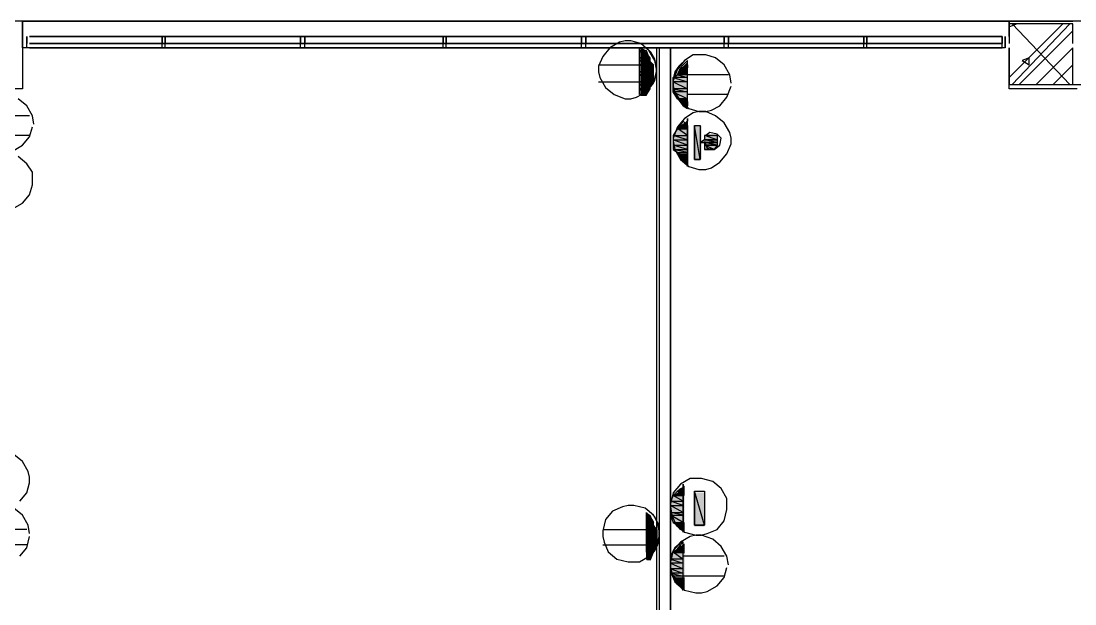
# Model space of a CAD drawing. Header units: millimetres. Extents: x 5 to 415, y 48 to 251.
# Drawn here: x 210.45 to 223.62, y 230.21 to 237.49 of the extents above; entities that cross this region are included whole.
import ezdxf

# ---------------------------------------------------------------- set-up
doc = ezdxf.new("R2010")
doc.units = ezdxf.units.MM
doc.layers.add('H', color=7, linetype='Continuous')
doc.layers.add('P', color=7, linetype='Continuous')

msp = doc.modelspace()

# ---------------------------------------------------------------- hatches: boundary and pattern name
at = {"layer": 'H', "linetype": 'Continuous'}
for points in [[(218.193, 237.102), (218.193, 237.155), (218.264, 237.102), (218.193, 237.102)], [(218.193, 237.031), (218.193, 237.102), (218.264, 237.102), (218.317, 237.031), (218.193, 237.031)], [(218.193, 236.978), (218.193, 237.031), (218.317, 237.031), (218.317, 236.978), (218.193, 236.978)], [(218.193, 236.943), (218.193, 236.978), (218.317, 236.978), (218.352, 236.943), (218.193, 236.943)], [(218.193, 236.855), (218.193, 236.943), (218.352, 236.943), (218.352, 236.855), (218.193, 236.855)], [(218.652, 236.82), (218.687, 236.89), (218.775, 236.89), (218.775, 236.82), (218.652, 236.82)], [(218.687, 236.89), (218.74, 236.943), (218.775, 236.943), (218.775, 236.89), (218.687, 236.89)], [(218.74, 236.943), (218.775, 236.978), (218.775, 236.943), (218.74, 236.943)], [(218.193, 236.82), (218.193, 236.855), (218.352, 236.855), (218.352, 236.82), (218.193, 236.82)], [(218.193, 236.732), (218.193, 236.82), (218.352, 236.82), (218.352, 236.732), (218.193, 236.732)], [(218.599, 236.767), (218.652, 236.82), (218.775, 236.82), (218.775, 236.767), (218.599, 236.767)], [(218.599, 236.732), (218.599, 236.767), (218.775, 236.767), (218.775, 236.732), (218.599, 236.732)], [(218.193, 236.679), (218.193, 236.732), (218.352, 236.732), (218.317, 236.679), (218.193, 236.679)], [(218.193, 236.643), (218.193, 236.679), (218.317, 236.679), (218.317, 236.643), (218.193, 236.643)], [(218.193, 236.555), (218.193, 236.643), (218.264, 236.555), (218.193, 236.555)], [(218.264, 236.555), (218.193, 236.643), (218.317, 236.643), (218.264, 236.555)], [(218.599, 236.643), (218.599, 236.732), (218.775, 236.732), (218.775, 236.643), (218.599, 236.643)], [(218.599, 236.608), (218.599, 236.643), (218.775, 236.643), (218.775, 236.608), (218.599, 236.608)], [(218.652, 236.52), (218.599, 236.608), (218.775, 236.608), (218.775, 236.52), (218.652, 236.52)], [(218.687, 236.467), (218.652, 236.52), (218.775, 236.52), (218.775, 236.467), (218.687, 236.467)], [(218.775, 236.396), (218.687, 236.467), (218.775, 236.432), (218.775, 236.396)], [(218.775, 236.432), (218.687, 236.467), (218.775, 236.467), (218.775, 236.432)], [(218.775, 236.185), (218.74, 236.22), (218.775, 236.255), (218.775, 236.185)], [(218.599, 236.044), (218.652, 236.132), (218.775, 236.132), (218.775, 236.044), (218.599, 236.044)], [(218.652, 236.132), (218.687, 236.185), (218.775, 236.185), (218.775, 236.132), (218.652, 236.132)], [(218.687, 236.185), (218.74, 236.22), (218.775, 236.185), (218.687, 236.185)], [(218.863, 235.761), (218.863, 236.185), (218.952, 236.185), (218.952, 235.761), (218.863, 235.761)], [(218.599, 236.008), (218.599, 236.044), (218.775, 236.044), (218.775, 236.008), (218.599, 236.008)], [(218.599, 235.92), (218.599, 236.008), (218.775, 236.008), (218.775, 235.92), (218.599, 235.92)], [(218.952, 235.973), (218.987, 236.008), (219.163, 236.008), (219.163, 235.973), (218.952, 235.973)], [(218.987, 236.008), (218.987, 236.044), (219.163, 236.044), (219.163, 236.008), (218.987, 236.008)], [(218.987, 235.92), (218.987, 235.973), (219.163, 235.973), (219.163, 235.92), (218.987, 235.92)], [(218.599, 235.885), (218.599, 235.92), (218.775, 235.92), (218.775, 235.885), (218.599, 235.885)], [(218.652, 235.832), (218.599, 235.885), (218.775, 235.885), (218.775, 235.832), (218.652, 235.832)], [(218.687, 235.761), (218.652, 235.832), (218.775, 235.832), (218.775, 235.761), (218.687, 235.761)], [(218.987, 235.885), (218.987, 235.92), (219.163, 235.92), (219.11, 235.885), (218.987, 235.885)], [(218.74, 235.708), (218.687, 235.761), (218.775, 235.761), (218.775, 235.708), (218.74, 235.708)], [(218.775, 235.673), (218.74, 235.708), (218.775, 235.708), (218.775, 235.673)], [(218.652, 231.599), (218.687, 231.652), (218.74, 231.599), (218.652, 231.599)], [(218.74, 231.599), (218.687, 231.652), (218.74, 231.687), (218.74, 231.599)], [(218.563, 231.475), (218.599, 231.563), (218.74, 231.563), (218.74, 231.475), (218.563, 231.475)], [(218.599, 231.563), (218.652, 231.599), (218.74, 231.599), (218.74, 231.563), (218.599, 231.563)], [(218.863, 231.175), (218.863, 231.599), (218.987, 231.599), (218.987, 231.175), (218.863, 231.175)], [(218.563, 231.44), (218.563, 231.475), (218.74, 231.475), (218.74, 231.44), (218.563, 231.44)], [(218.563, 231.352), (218.563, 231.44), (218.74, 231.44), (218.74, 231.352), (218.563, 231.352)], [(218.264, 231.316), (218.264, 231.352), (218.317, 231.316), (218.264, 231.316)], [(218.264, 231.228), (218.264, 231.316), (218.317, 231.316), (218.352, 231.228), (218.264, 231.228)], [(218.264, 231.175), (218.264, 231.228), (218.352, 231.228), (218.352, 231.175), (218.264, 231.175)], [(218.563, 231.316), (218.563, 231.352), (218.74, 231.352), (218.74, 231.316), (218.563, 231.316)], [(218.599, 231.228), (218.563, 231.316), (218.74, 231.316), (218.74, 231.228), (218.599, 231.228)], [(218.652, 231.175), (218.599, 231.228), (218.74, 231.228), (218.74, 231.175), (218.652, 231.175)], [(218.264, 231.14), (218.264, 231.175), (218.352, 231.175), (218.405, 231.14), (218.264, 231.14)], [(218.264, 231.052), (218.264, 231.14), (218.405, 231.14), (218.405, 231.052), (218.264, 231.052)], [(218.687, 231.14), (218.652, 231.175), (218.74, 231.175), (218.74, 231.14), (218.687, 231.14)], [(218.74, 231.105), (218.687, 231.14), (218.74, 231.14), (218.74, 231.105)], [(218.264, 231.017), (218.264, 231.052), (218.405, 231.052), (218.405, 231.017), (218.264, 231.017)], [(218.264, 230.928), (218.264, 231.017), (218.405, 231.017), (218.405, 230.928), (218.264, 230.928)], [(218.687, 230.928), (218.74, 230.964), (218.74, 230.928), (218.687, 230.928)], [(218.264, 230.893), (218.264, 230.928), (218.405, 230.928), (218.352, 230.893), (218.264, 230.893)], [(218.264, 230.84), (218.264, 230.893), (218.352, 230.893), (218.352, 230.84), (218.264, 230.84)], [(218.264, 230.752), (218.264, 230.84), (218.317, 230.752), (218.264, 230.752)], [(218.317, 230.752), (218.264, 230.84), (218.352, 230.84), (218.317, 230.752)], [(218.563, 230.752), (218.599, 230.84), (218.74, 230.84), (218.74, 230.752), (218.563, 230.752)], [(218.599, 230.84), (218.652, 230.893), (218.74, 230.893), (218.74, 230.84), (218.599, 230.84)], [(218.652, 230.893), (218.687, 230.928), (218.74, 230.928), (218.74, 230.893), (218.652, 230.893)], [(218.563, 230.717), (218.563, 230.752), (218.74, 230.752), (218.74, 230.717), (218.563, 230.717)], [(218.563, 230.628), (218.563, 230.717), (218.74, 230.717), (218.74, 230.628), (218.563, 230.628)], [(218.563, 230.593), (218.563, 230.628), (218.74, 230.628), (218.74, 230.593), (218.563, 230.593)], [(218.599, 230.54), (218.563, 230.593), (218.74, 230.593), (218.74, 230.54), (218.599, 230.54)], [(218.652, 230.47), (218.599, 230.54), (218.74, 230.54), (218.74, 230.47), (218.652, 230.47)], [(218.74, 230.382), (218.652, 230.47), (218.74, 230.417), (218.74, 230.382)], [(218.74, 230.417), (218.652, 230.47), (218.74, 230.47), (218.74, 230.417)]]:
    msp.add_hatch(color=256, dxfattribs=at).paths.add_polyline_path(points)

# ---------------------------------------------------------------- linework, layer by layer
at = {"layer": 'P'}
for points in [[(308.134, 237.49), (25.735, 237.49)], [(210.467, 237.49), (222.797, 237.49)], [(210.467, 237.296), (210.467, 237.49)], [(210.467, 237.49), (210.467, 237.296)], [(210.467, 237.49), (222.797, 237.49)], [(210.467, 237.296), (210.467, 237.49)], [(210.467, 237.49), (210.467, 237.296)], [(210.467, 237.49), (210.467, 237.296)], [(210.467, 237.49), (222.797, 237.49)], [(210.467, 237.296), (210.467, 237.49)], [(222.797, 237.49), (223.591, 237.49)], [(222.797, 237.49), (222.797, 237.296)], [(222.797, 237.296), (222.797, 237.49)], [(222.797, 237.49), (222.797, 237.296)], [(222.797, 237.296), (222.797, 237.49)], [(222.797, 237.296), (222.797, 237.49)], [(222.797, 237.49), (222.797, 237.296)], [(222.797, 236.784), (223.467, 237.455)], [(222.797, 237.419), (222.885, 237.455)], [(223.591, 237.455), (222.797, 237.455)], [(222.797, 237.455), (222.797, 237.208)], [(222.797, 237.455), (222.797, 237.208)], [(222.797, 237.455), (222.797, 237.208)], [(222.832, 237.455), (223.555, 236.696)], [(223.555, 237.455), (222.832, 236.696)], [(223.591, 237.208), (223.591, 237.455)], [(223.591, 237.208), (223.591, 237.455)], [(223.591, 237.208), (223.591, 237.455)], [(210.467, 237.155), (210.467, 237.296)], [(210.467, 237.296), (210.467, 237.155)], [(210.467, 237.155), (210.467, 237.296)], [(210.467, 237.296), (210.467, 237.155)], [(210.467, 237.296), (210.467, 237.155)], [(210.467, 237.155), (210.467, 237.296)], [(210.52, 237.296), (210.52, 237.208)], [(210.52, 237.155), (210.52, 237.296)], [(210.52, 237.155), (210.52, 237.296)], [(210.52, 237.296), (210.52, 237.208)], [(210.52, 237.155), (210.52, 237.296)], [(210.52, 237.155), (210.52, 237.296)], [(210.52, 237.296), (210.52, 237.208)], [(210.52, 237.155), (210.52, 237.296)], [(222.709, 237.296), (210.555, 237.296)], [(210.555, 237.296), (222.709, 237.296)], [(210.555, 237.296), (222.709, 237.296)], [(212.161, 237.296), (212.249, 237.296)], [(212.213, 237.296), (212.213, 237.208)], [(212.213, 237.155), (212.213, 237.296)], [(212.249, 237.296), (212.249, 237.208)], [(212.249, 237.155), (212.249, 237.296)], [(213.942, 237.296), (213.942, 237.208)], [(213.942, 237.155), (213.942, 237.296)], [(213.942, 237.296), (214.03, 237.296)], [(213.995, 237.296), (213.995, 237.208)], [(213.995, 237.155), (213.995, 237.296)], [(215.688, 237.296), (215.759, 237.296)], [(215.724, 237.296), (215.724, 237.208)], [(215.724, 237.155), (215.724, 237.296)], [(215.759, 237.296), (215.759, 237.208)], [(215.759, 237.155), (215.759, 237.296)], [(217.452, 237.296), (217.452, 237.208)], [(217.452, 237.155), (217.452, 237.296)], [(217.452, 237.296), (217.54, 237.296)], [(217.505, 237.296), (217.505, 237.208)], [(217.505, 237.155), (217.505, 237.296)], [(219.198, 237.296), (219.287, 237.296)], [(219.234, 237.296), (219.234, 237.208)], [(219.234, 237.155), (219.234, 237.296)], [(219.287, 237.296), (219.287, 237.208)], [(219.287, 237.155), (219.287, 237.296)], [(220.98, 237.296), (220.98, 237.208)], [(220.98, 237.155), (220.98, 237.296)], [(220.98, 237.296), (221.051, 237.296)], [(221.015, 237.296), (221.015, 237.208)], [(221.015, 237.155), (221.015, 237.296)], [(222.709, 237.155), (222.709, 237.296)], [(222.709, 237.296), (222.709, 237.208)], [(222.709, 237.155), (222.709, 237.296)], [(222.709, 237.296), (222.709, 237.208)], [(222.709, 237.155), (222.709, 237.296)], [(222.709, 237.296), (222.709, 237.208)], [(222.709, 237.155), (222.709, 237.296)], [(222.744, 237.296), (222.744, 237.155)], [(222.744, 237.155), (222.744, 237.296)], [(222.744, 237.296), (222.744, 237.155)], [(222.744, 237.155), (222.744, 237.296)], [(222.744, 237.155), (222.744, 237.296)], [(222.744, 237.296), (222.744, 237.155)], [(222.92, 236.696), (223.591, 237.367)], [(210.467, 237.155), (210.467, 236.643)], [(222.744, 237.155), (210.467, 237.155)], [(222.744, 237.155), (210.467, 237.155)], [(222.744, 237.155), (210.467, 237.155)], [(222.709, 237.208), (210.555, 237.208)], [(222.709, 237.208), (210.555, 237.208)], [(222.709, 237.208), (210.555, 237.208)], [(222.709, 237.208), (210.555, 237.208)], [(222.709, 237.208), (210.555, 237.208)], [(210.555, 237.208), (216.57, 237.208)], [(210.555, 237.208), (216.57, 237.208)], [(210.555, 237.208), (216.57, 237.208)], [(210.555, 237.208), (216.57, 237.208)], [(210.555, 237.208), (216.57, 237.208)], [(210.555, 237.208), (212.161, 237.208)], [(210.555, 237.208), (212.161, 237.208)], [(210.555, 237.208), (212.161, 237.208)], [(210.555, 237.208), (212.161, 237.208)], [(210.555, 237.208), (212.161, 237.208)], [(222.709, 237.155), (210.555, 237.155)], [(222.709, 237.155), (210.555, 237.155)], [(210.555, 237.155), (222.709, 237.155)], [(210.555, 237.155), (216.57, 237.155)], [(210.555, 237.155), (222.709, 237.155)], [(210.555, 237.155), (212.161, 237.155)], [(212.249, 237.155), (212.161, 237.155)], [(212.249, 237.208), (213.942, 237.208)], [(212.249, 237.208), (213.942, 237.208)], [(212.249, 237.208), (213.942, 237.208)], [(212.249, 237.208), (213.942, 237.208)], [(212.249, 237.208), (213.942, 237.208)], [(212.249, 237.155), (213.942, 237.155)], [(212.249, 237.155), (213.942, 237.155)], [(214.03, 237.155), (213.942, 237.155)], [(214.03, 237.208), (215.688, 237.208)], [(214.03, 237.208), (215.688, 237.208)], [(214.03, 237.208), (215.688, 237.208)], [(214.03, 237.208), (215.688, 237.208)], [(214.03, 237.208), (215.688, 237.208)], [(214.03, 237.155), (215.688, 237.155)], [(214.03, 237.155), (215.688, 237.155)], [(215.759, 237.155), (215.688, 237.155)], [(215.759, 237.208), (217.452, 237.208)], [(215.759, 237.208), (217.452, 237.208)], [(215.759, 237.208), (217.452, 237.208)], [(215.759, 237.208), (217.452, 237.208)], [(215.759, 237.208), (217.452, 237.208)], [(215.759, 237.155), (217.452, 237.155)], [(215.759, 237.155), (217.452, 237.155)], [(216.658, 237.208), (222.709, 237.208)], [(216.658, 237.208), (222.709, 237.208)], [(216.658, 237.208), (222.709, 237.208)], [(216.658, 237.208), (222.709, 237.208)], [(216.658, 237.208), (222.709, 237.208)], [(216.658, 237.155), (222.709, 237.155)], [(217.54, 237.155), (217.452, 237.155)], [(217.54, 237.208), (219.198, 237.208)], [(217.54, 237.208), (219.198, 237.208)], [(217.54, 237.208), (219.198, 237.208)], [(217.54, 237.208), (219.198, 237.208)], [(217.54, 237.208), (219.198, 237.208)], [(217.54, 237.155), (219.198, 237.155)], [(217.54, 237.155), (219.198, 237.155)], [(217.805, 237.155), (217.717, 237.049)], [(217.805, 237.155), (217.717, 237.049)], [(217.928, 237.225), (217.805, 237.155)], [(217.928, 237.225), (217.805, 237.155)], [(217.999, 237.243), (217.928, 237.225)], [(217.999, 237.243), (217.928, 237.225)], [(218.07, 237.243), (217.999, 237.243)], [(218.07, 237.243), (217.999, 237.243)], [(218.193, 237.208), (218.07, 237.243)], [(218.193, 237.208), (218.07, 237.243)], [(218.175, 237.155), (218.264, 237.12)], [(218.175, 237.12), (218.175, 237.155)], [(218.175, 237.155), (218.175, 236.573)], [(218.299, 237.12), (218.193, 237.208)], [(218.299, 237.12), (218.193, 237.208)], [(218.317, 237.102), (218.264, 237.155)], [(218.387, 237.155), (218.387, 224.719)], [(218.422, 237.155), (218.422, 224.719)], [(218.563, 224.719), (218.563, 237.155)], [(218.563, 237.155), (218.563, 224.719)], [(219.287, 237.155), (219.198, 237.155)], [(219.287, 237.208), (220.98, 237.208)], [(219.287, 237.208), (220.98, 237.208)], [(219.287, 237.208), (220.98, 237.208)], [(219.287, 237.208), (220.98, 237.208)], [(219.287, 237.208), (220.98, 237.208)], [(219.287, 237.155), (220.98, 237.155)], [(219.287, 237.155), (220.98, 237.155)], [(221.051, 237.155), (220.98, 237.155)], [(221.051, 237.208), (222.709, 237.208)], [(221.051, 237.208), (222.709, 237.208)], [(221.051, 237.208), (222.709, 237.208)], [(221.051, 237.208), (222.709, 237.208)], [(221.051, 237.208), (222.709, 237.208)], [(221.051, 237.155), (222.709, 237.155)], [(222.797, 236.643), (222.797, 237.155)], [(222.797, 237.155), (222.797, 236.696)], [(223.132, 236.696), (223.591, 237.155)], [(223.591, 236.696), (223.591, 237.155)], [(217.717, 237.049), (217.664, 236.926)], [(217.717, 237.049), (217.664, 236.926)], [(218.264, 237.12), (218.175, 237.12)], [(218.264, 237.12), (218.175, 237.12)], [(218.175, 237.12), (218.299, 237.031)], [(218.175, 237.12), (218.299, 237.031)], [(218.175, 237.031), (218.175, 237.12)], [(218.299, 237.031), (218.175, 237.031)], [(218.299, 237.031), (218.175, 237.031)], [(218.175, 237.031), (218.299, 236.996)], [(218.175, 237.031), (218.299, 236.996)], [(218.175, 236.996), (218.175, 237.031)], [(218.299, 237.031), (218.264, 237.12)], [(218.369, 236.996), (218.299, 237.12)], [(218.369, 236.996), (218.299, 237.12)], [(218.299, 236.996), (218.299, 237.031)], [(218.369, 237.014), (218.317, 237.102)], [(218.846, 237.067), (218.74, 236.996)], [(218.846, 237.067), (218.74, 236.996)], [(218.916, 237.067), (218.846, 237.067)], [(218.916, 237.067), (218.846, 237.067)], [(219.004, 237.067), (218.916, 237.067)], [(219.004, 237.067), (218.916, 237.067)], [(219.128, 237.031), (219.004, 237.067)], [(219.128, 237.031), (219.004, 237.067)], [(219.234, 236.943), (219.128, 237.031)], [(219.234, 236.943), (219.128, 237.031)], [(223.044, 237.031), (222.956, 236.996)], [(223.044, 236.943), (223.044, 237.031)], [(217.664, 236.943), (218.175, 236.943)], [(217.664, 236.926), (217.664, 236.855)], [(217.664, 236.926), (217.664, 236.855)], [(218.299, 236.996), (218.175, 236.996)], [(218.299, 236.996), (218.175, 236.996)], [(218.175, 236.996), (218.352, 236.943)], [(218.175, 236.996), (218.352, 236.943)], [(218.175, 236.943), (218.175, 236.996)], [(218.352, 236.943), (218.175, 236.943)], [(218.352, 236.943), (218.175, 236.943)], [(218.175, 236.943), (218.352, 236.855)], [(218.175, 236.943), (218.352, 236.855)], [(218.175, 236.855), (218.175, 236.943)], [(218.352, 236.943), (218.299, 236.996)], [(218.352, 236.855), (218.352, 236.943)], [(218.387, 236.926), (218.369, 237.014)], [(218.387, 236.89), (218.369, 236.996)], [(218.387, 236.89), (218.369, 236.996)], [(218.387, 236.837), (218.387, 236.926)], [(218.652, 236.89), (218.599, 236.749)], [(218.652, 236.89), (218.599, 236.749)], [(218.669, 236.926), (218.616, 236.855)], [(218.74, 236.996), (218.652, 236.89)], [(218.74, 236.996), (218.652, 236.89)], [(218.652, 236.82), (218.687, 236.908)], [(218.758, 237.014), (218.669, 236.926)], [(218.722, 236.943), (218.687, 236.908)], [(218.687, 236.908), (218.722, 236.943)], [(218.775, 236.908), (218.687, 236.908)], [(218.687, 236.908), (218.775, 236.82)], [(218.687, 236.908), (218.775, 236.82)], [(218.775, 236.996), (218.722, 236.943)], [(218.722, 236.943), (218.775, 236.996)], [(218.775, 236.396), (218.775, 236.996)], [(218.775, 236.943), (218.775, 236.908)], [(218.775, 236.908), (218.775, 236.943)], [(218.775, 236.82), (218.775, 236.908)], [(219.304, 236.82), (219.234, 236.943)], [(219.304, 236.82), (219.234, 236.943)], [(222.956, 236.996), (223.044, 236.943)], [(223.344, 236.696), (223.591, 236.943)], [(217.664, 236.855), (217.682, 236.784)], [(217.664, 236.855), (217.682, 236.784)], [(217.682, 236.784), (217.752, 236.661)], [(217.682, 236.784), (217.752, 236.661)], [(218.352, 236.855), (218.175, 236.855)], [(218.352, 236.855), (218.175, 236.855)], [(218.175, 236.855), (218.352, 236.82)], [(218.175, 236.855), (218.352, 236.82)], [(218.175, 236.82), (218.175, 236.855)], [(218.352, 236.82), (218.175, 236.82)], [(218.352, 236.82), (218.175, 236.82)], [(218.175, 236.82), (218.352, 236.732)], [(218.175, 236.82), (218.352, 236.732)], [(218.175, 236.732), (218.175, 236.82)], [(218.352, 236.714), (218.387, 236.855)], [(218.352, 236.714), (218.387, 236.855)], [(218.352, 236.82), (218.352, 236.855)], [(218.352, 236.732), (218.352, 236.82)], [(218.369, 236.749), (218.387, 236.837)], [(218.616, 236.855), (218.599, 236.767)], [(218.599, 236.784), (218.652, 236.82)], [(218.775, 236.784), (218.599, 236.784)], [(218.775, 236.784), (218.599, 236.784)], [(218.599, 236.784), (218.775, 236.732)], [(218.599, 236.784), (218.775, 236.732)], [(218.599, 236.732), (218.599, 236.784)], [(218.599, 236.767), (218.599, 236.679)], [(218.775, 236.82), (218.652, 236.82)], [(218.775, 236.82), (218.652, 236.82)], [(218.652, 236.82), (218.775, 236.784)], [(218.652, 236.82), (218.775, 236.784)], [(219.287, 236.82), (218.775, 236.82)], [(218.775, 236.784), (218.775, 236.82)], [(218.775, 236.732), (218.775, 236.784)], [(219.322, 236.714), (219.304, 236.82)], [(219.322, 236.714), (219.304, 236.82)], [(210.467, 236.643), (209.832, 236.643)], [(217.664, 236.732), (218.175, 236.732)], [(217.752, 236.661), (217.858, 236.573)], [(217.752, 236.661), (217.858, 236.573)], [(218.352, 236.732), (218.175, 236.732)], [(218.352, 236.732), (218.175, 236.732)], [(218.175, 236.732), (218.299, 236.696)], [(218.175, 236.732), (218.299, 236.696)], [(218.175, 236.696), (218.175, 236.732)], [(218.299, 236.696), (218.175, 236.696)], [(218.299, 236.696), (218.175, 236.696)], [(218.175, 236.696), (218.299, 236.643)], [(218.175, 236.696), (218.299, 236.643)], [(218.175, 236.643), (218.175, 236.696)], [(218.299, 236.643), (218.175, 236.643)], [(218.175, 236.573), (218.175, 236.643)], [(218.175, 236.643), (218.264, 236.573)], [(218.175, 236.643), (218.299, 236.643)], [(218.264, 236.573), (218.175, 236.643)], [(218.228, 236.59), (218.317, 236.679)], [(218.264, 236.608), (218.352, 236.714)], [(218.264, 236.608), (218.352, 236.714)], [(218.299, 236.643), (218.264, 236.573)], [(218.299, 236.696), (218.352, 236.732)], [(218.299, 236.643), (218.299, 236.696)], [(218.317, 236.679), (218.369, 236.749)], [(218.599, 236.749), (218.599, 236.679)], [(218.599, 236.749), (218.599, 236.679)], [(218.775, 236.732), (218.599, 236.732)], [(218.775, 236.732), (218.599, 236.732)], [(218.599, 236.732), (218.775, 236.643)], [(218.599, 236.732), (218.775, 236.643)], [(218.599, 236.643), (218.599, 236.732)], [(218.599, 236.679), (218.616, 236.608)], [(218.599, 236.679), (218.616, 236.608)], [(218.599, 236.679), (218.616, 236.59)], [(218.775, 236.643), (218.599, 236.643)], [(218.775, 236.643), (218.599, 236.643)], [(218.599, 236.643), (218.775, 236.608)], [(218.599, 236.643), (218.775, 236.608)], [(218.599, 236.608), (218.599, 236.643)], [(218.775, 236.643), (218.775, 236.732)], [(218.775, 236.608), (218.775, 236.643)], [(219.269, 236.538), (219.322, 236.679)], [(219.269, 236.538), (219.322, 236.679)], [(222.797, 236.696), (223.591, 236.696)], [(223.643, 236.643), (222.797, 236.643)], [(223.591, 236.696), (227.154, 236.696)], [(210.52, 236.432), (210.414, 236.52)], [(210.52, 236.432), (210.414, 236.52)], [(217.858, 236.573), (217.999, 236.52)], [(217.858, 236.573), (217.999, 236.52)], [(217.999, 236.52), (218.07, 236.52)], [(217.999, 236.52), (218.07, 236.52)], [(218.07, 236.52), (218.14, 236.538)], [(218.07, 236.52), (218.14, 236.538)], [(218.14, 236.538), (218.264, 236.608)], [(218.14, 236.538), (218.264, 236.608)], [(218.264, 236.573), (218.175, 236.573)], [(218.175, 236.573), (218.264, 236.573)], [(218.264, 236.573), (218.175, 236.573)], [(218.775, 236.608), (218.599, 236.608)], [(218.775, 236.608), (218.599, 236.608)], [(218.599, 236.608), (218.775, 236.52)], [(218.599, 236.608), (218.775, 236.52)], [(218.652, 236.52), (218.599, 236.608)], [(218.616, 236.608), (218.687, 236.485)], [(218.616, 236.608), (218.687, 236.485)], [(218.616, 236.59), (218.669, 236.502)], [(218.775, 236.52), (218.652, 236.52)], [(218.775, 236.52), (218.652, 236.52)], [(218.652, 236.52), (218.775, 236.485)], [(218.652, 236.52), (218.775, 236.485)], [(218.687, 236.485), (218.652, 236.52)], [(218.669, 236.502), (218.722, 236.432)], [(218.775, 236.52), (218.775, 236.608)], [(219.287, 236.573), (218.775, 236.573)], [(218.775, 236.485), (218.775, 236.52)], [(219.181, 236.432), (219.269, 236.538)], [(219.181, 236.432), (219.269, 236.538)], [(210.591, 236.308), (210.52, 236.432)], [(210.591, 236.308), (210.52, 236.432)], [(218.687, 236.485), (218.793, 236.396)], [(218.687, 236.485), (218.793, 236.396)], [(218.775, 236.485), (218.687, 236.485)], [(218.687, 236.485), (218.775, 236.432)], [(218.775, 236.432), (218.687, 236.485)], [(218.687, 236.485), (218.775, 236.485)], [(218.775, 236.432), (218.687, 236.485)], [(218.722, 236.432), (218.775, 236.396)], [(218.775, 236.396), (218.722, 236.432)], [(218.775, 236.485), (218.775, 236.432)], [(218.793, 236.396), (218.916, 236.361)], [(218.793, 236.396), (218.916, 236.361)], [(218.916, 236.361), (218.846, 236.343)], [(218.916, 236.361), (219.004, 236.361)], [(218.916, 236.361), (219.004, 236.361)], [(219.004, 236.361), (218.916, 236.361)], [(219.004, 236.361), (219.075, 236.379)], [(219.004, 236.361), (219.075, 236.379)], [(219.128, 236.308), (219.004, 236.361)], [(219.075, 236.379), (219.181, 236.432)], [(219.075, 236.379), (219.181, 236.432)], [(210.555, 236.308), (210.009, 236.308)], [(210.608, 236.202), (210.591, 236.308)], [(210.608, 236.202), (210.591, 236.308)], [(218.74, 236.273), (218.652, 236.167)], [(218.687, 236.185), (218.722, 236.238)], [(218.775, 236.185), (218.722, 236.238)], [(218.722, 236.238), (218.775, 236.185)], [(218.722, 236.238), (218.775, 236.185)], [(218.846, 236.343), (218.74, 236.273)], [(218.775, 236.238), (218.775, 236.273)], [(218.775, 236.273), (218.775, 236.238)], [(218.775, 235.673), (218.775, 236.273)], [(219.234, 236.22), (219.128, 236.308)], [(210.555, 236.044), (210.591, 236.167)], [(210.555, 236.044), (210.591, 236.167)], [(218.652, 236.167), (218.599, 236.026)], [(218.652, 236.149), (218.599, 236.061)], [(218.687, 236.185), (218.652, 236.149)], [(218.775, 236.061), (218.652, 236.149)], [(218.775, 236.061), (218.652, 236.149)], [(218.652, 236.149), (218.775, 236.149)], [(218.652, 236.149), (218.775, 236.149)], [(218.775, 236.149), (218.687, 236.185)], [(218.775, 236.149), (218.687, 236.185)], [(218.687, 236.185), (218.775, 236.185)], [(218.775, 236.185), (218.687, 236.185)], [(218.775, 236.185), (218.775, 236.149)], [(218.775, 236.149), (218.775, 236.061)], [(218.934, 235.761), (218.863, 236.185)], [(218.863, 236.185), (218.863, 235.761)], [(218.934, 235.761), (218.863, 236.185)], [(218.863, 236.185), (218.934, 236.185)], [(218.863, 235.761), (218.863, 236.185)], [(218.863, 236.185), (218.934, 236.185)], [(218.934, 236.185), (218.934, 235.761)], [(218.934, 236.185), (218.934, 235.761)], [(219.057, 236.097), (219.004, 236.061)], [(219.146, 236.079), (219.057, 236.097)], [(219.304, 236.097), (219.234, 236.22)], [(219.322, 236.026), (219.304, 236.097)], [(210.555, 236.061), (210.009, 236.061)], [(210.467, 235.938), (210.555, 236.044)], [(210.467, 235.938), (210.555, 236.044)], [(218.775, 236.008), (218.599, 236.061)], [(218.599, 236.061), (218.599, 236.008)], [(218.775, 236.008), (218.599, 236.061)], [(218.599, 236.061), (218.775, 236.061)], [(218.599, 236.061), (218.775, 236.061)], [(218.775, 235.938), (218.599, 236.008)], [(218.599, 236.008), (218.599, 235.938)], [(218.775, 235.938), (218.599, 236.008)], [(218.599, 236.008), (218.775, 236.008)], [(218.599, 236.008), (218.775, 236.008)], [(218.599, 235.991), (218.616, 235.885)], [(218.775, 236.061), (218.775, 236.008)], [(218.775, 236.008), (218.775, 235.938)], [(218.987, 236.008), (218.934, 235.973)], [(218.934, 235.973), (219.146, 235.973)], [(219.146, 235.973), (218.934, 235.973)], [(218.934, 235.973), (218.934, 235.973)], [(219.146, 235.973), (218.934, 235.973)], [(218.934, 235.973), (218.934, 235.973)], [(218.934, 235.973), (219.146, 235.973)], [(218.934, 235.973), (219.146, 235.973)], [(219.146, 235.973), (218.934, 235.973)], [(218.934, 235.973), (219.146, 235.973)], [(218.987, 235.973), (218.934, 235.973)], [(218.934, 235.973), (219.146, 235.973)], [(219.146, 236.008), (218.987, 236.061)], [(218.987, 236.061), (218.987, 236.008)], [(219.146, 236.008), (218.987, 236.061)], [(218.987, 236.061), (219.146, 236.061)], [(218.987, 236.061), (219.146, 236.061)], [(219.11, 236.061), (218.987, 236.061)], [(219.146, 236.061), (218.987, 236.061)], [(218.987, 236.061), (218.987, 236.061)], [(218.987, 236.061), (219.146, 236.061)], [(219.11, 236.061), (218.987, 236.061)], [(218.987, 236.061), (219.022, 236.061)], [(219.146, 235.973), (218.987, 236.008)], [(219.146, 235.973), (218.987, 236.008)], [(218.987, 236.008), (219.146, 236.008)], [(218.987, 236.008), (219.146, 236.008)], [(219.146, 236.008), (218.987, 236.008)], [(218.987, 236.008), (218.987, 236.008)], [(219.146, 236.008), (218.987, 236.008)], [(218.987, 236.008), (218.987, 236.008)], [(218.987, 236.008), (219.146, 236.008)], [(218.987, 236.008), (219.146, 236.008)], [(218.987, 235.991), (219.022, 235.903)], [(219.146, 235.938), (218.987, 235.973)], [(218.987, 235.973), (218.987, 235.938)], [(219.146, 235.938), (218.987, 235.973)], [(218.987, 235.973), (219.146, 235.973)], [(219.146, 235.973), (218.987, 235.973)], [(219.022, 236.061), (219.11, 236.061)], [(219.11, 236.061), (219.022, 236.061)], [(219.022, 236.061), (219.022, 236.061)], [(219.11, 236.061), (219.022, 236.061)], [(219.022, 236.061), (219.022, 236.061)], [(219.022, 236.061), (219.11, 236.061)], [(219.022, 236.061), (219.11, 236.061)], [(219.11, 236.061), (219.022, 236.061)], [(219.022, 236.061), (219.11, 236.061)], [(219.11, 236.061), (219.022, 236.061)], [(219.022, 236.061), (219.022, 236.061)], [(219.022, 236.061), (219.11, 236.061)], [(219.022, 236.061), (219.075, 236.061)], [(219.075, 236.061), (219.022, 236.061)], [(219.022, 236.061), (219.11, 236.061)], [(219.11, 236.061), (219.022, 236.061)], [(219.146, 236.061), (219.11, 236.061)], [(219.198, 236.026), (219.146, 236.079)], [(219.146, 236.061), (219.146, 236.008)], [(219.146, 236.008), (219.146, 235.973)], [(219.146, 235.973), (219.146, 235.938)], [(219.181, 235.938), (219.198, 236.026)], [(219.322, 235.955), (219.322, 236.026)], [(210.344, 235.867), (210.467, 235.938)], [(210.344, 235.867), (210.467, 235.938)], [(218.775, 235.885), (218.599, 235.938)], [(218.599, 235.938), (218.599, 235.885)], [(218.775, 235.885), (218.599, 235.938)], [(218.599, 235.938), (218.775, 235.938)], [(218.599, 235.938), (218.775, 235.938)], [(218.775, 235.85), (218.599, 235.885)], [(218.599, 235.885), (218.652, 235.85)], [(218.775, 235.85), (218.599, 235.885)], [(218.599, 235.885), (218.775, 235.885)], [(218.599, 235.885), (218.775, 235.885)], [(218.616, 235.885), (218.687, 235.761)], [(218.775, 235.761), (218.652, 235.85)], [(218.652, 235.85), (218.687, 235.761)], [(218.775, 235.761), (218.652, 235.85)], [(218.652, 235.85), (218.775, 235.85)], [(218.652, 235.85), (218.775, 235.85)], [(218.775, 235.938), (218.775, 235.885)], [(218.775, 235.885), (218.775, 235.85)], [(218.775, 235.85), (218.775, 235.761)], [(219.11, 235.885), (218.987, 235.938)], [(218.987, 235.938), (218.987, 235.885)], [(219.11, 235.885), (218.987, 235.938)], [(218.987, 235.938), (219.146, 235.938)], [(218.987, 235.938), (219.146, 235.938)], [(219.146, 235.938), (218.987, 235.938)], [(218.987, 235.938), (218.987, 235.938)], [(219.146, 235.938), (218.987, 235.938)], [(218.987, 235.938), (218.987, 235.938)], [(218.987, 235.938), (219.146, 235.938)], [(218.987, 235.938), (219.146, 235.938)], [(218.987, 235.885), (219.11, 235.885)], [(219.11, 235.885), (218.987, 235.885)], [(218.987, 235.885), (219.11, 235.885)], [(219.022, 235.885), (218.987, 235.885)], [(218.987, 235.885), (219.11, 235.885)], [(219.022, 235.903), (219.11, 235.885)], [(219.075, 235.885), (219.022, 235.885)], [(219.022, 235.885), (219.075, 235.885)], [(219.022, 235.885), (219.075, 235.885)], [(219.075, 235.885), (219.022, 235.885)], [(219.022, 235.885), (219.11, 235.885)], [(219.11, 235.885), (219.022, 235.885)], [(219.11, 235.885), (219.022, 235.885)], [(219.022, 235.885), (219.022, 235.885)], [(219.022, 235.885), (219.11, 235.885)], [(219.022, 235.885), (219.11, 235.885)], [(219.11, 235.885), (219.022, 235.885)], [(219.11, 235.885), (219.022, 235.885)], [(219.146, 235.938), (219.11, 235.885)], [(219.11, 235.885), (219.181, 235.938)], [(219.181, 235.726), (219.269, 235.832)], [(219.269, 235.832), (219.322, 235.955)], [(210.52, 235.708), (210.414, 235.797)], [(210.591, 235.603), (210.52, 235.708)], [(218.722, 235.726), (218.687, 235.761)], [(218.687, 235.761), (218.722, 235.726)], [(218.775, 235.726), (218.687, 235.761)], [(218.687, 235.761), (218.775, 235.761)], [(218.687, 235.761), (218.775, 235.761)], [(218.687, 235.761), (218.793, 235.673)], [(218.775, 235.761), (218.775, 235.726)], [(218.775, 235.673), (218.775, 235.726)], [(218.775, 235.726), (218.775, 235.673)], [(218.863, 235.761), (218.934, 235.761)], [(218.934, 235.761), (218.863, 235.761)], [(219.075, 235.656), (219.181, 235.726)], [(210.591, 235.532), (210.591, 235.603)], [(218.793, 235.673), (218.916, 235.638)], [(218.916, 235.638), (219.004, 235.638)], [(219.004, 235.638), (219.075, 235.656)], [(210.555, 235.32), (210.591, 235.444)], [(210.591, 235.444), (210.591, 235.532)], [(210.467, 235.215), (210.555, 235.32)], [(210.344, 235.144), (210.467, 235.215)], [(210.467, 231.987), (210.361, 232.075)], [(210.538, 231.863), (210.467, 231.987)], [(210.555, 231.793), (210.538, 231.863)], [(210.555, 231.722), (210.555, 231.793)], [(218.81, 231.775), (218.687, 231.704)], [(218.881, 231.775), (218.81, 231.775)], [(218.952, 231.775), (218.881, 231.775)], [(219.093, 231.74), (218.952, 231.775)], [(210.52, 231.599), (210.555, 231.722)], [(218.687, 231.704), (218.599, 231.599)], [(218.652, 231.616), (218.687, 231.652)], [(218.722, 231.616), (218.687, 231.652)], [(218.687, 231.652), (218.722, 231.616)], [(218.687, 231.652), (218.722, 231.616)], [(218.722, 231.652), (218.722, 231.704)], [(218.722, 231.704), (218.722, 231.652)], [(218.722, 231.105), (218.722, 231.704)], [(219.198, 231.652), (219.093, 231.74)], [(219.269, 231.528), (219.198, 231.652)], [(210.432, 231.493), (210.52, 231.599)], [(218.599, 231.599), (218.563, 231.458)], [(218.599, 231.563), (218.563, 231.493)], [(218.722, 231.44), (218.563, 231.493)], [(218.563, 231.493), (218.563, 231.44)], [(218.722, 231.44), (218.563, 231.493)], [(218.563, 231.493), (218.722, 231.493)], [(218.563, 231.493), (218.722, 231.493)], [(218.652, 231.616), (218.599, 231.563)], [(218.722, 231.493), (218.599, 231.563)], [(218.722, 231.493), (218.599, 231.563)], [(218.599, 231.563), (218.722, 231.563)], [(218.599, 231.563), (218.722, 231.563)], [(218.722, 231.563), (218.652, 231.616)], [(218.722, 231.563), (218.652, 231.616)], [(218.652, 231.616), (218.722, 231.616)], [(218.722, 231.616), (218.652, 231.616)], [(218.722, 231.616), (218.722, 231.563)], [(218.722, 231.563), (218.722, 231.493)], [(218.722, 231.493), (218.722, 231.44)], [(218.987, 231.193), (218.863, 231.616)], [(218.863, 231.616), (218.863, 231.193)], [(218.987, 231.193), (218.863, 231.616)], [(218.863, 231.616), (218.987, 231.616)], [(218.863, 231.193), (218.863, 231.616)], [(218.863, 231.616), (218.987, 231.616)], [(218.987, 231.616), (218.987, 231.193)], [(218.987, 231.616), (218.987, 231.193)], [(219.269, 231.458), (219.269, 231.528)], [(210.467, 231.316), (210.361, 231.405)], [(210.467, 231.316), (210.361, 231.405)], [(217.84, 231.369), (217.752, 231.263)], [(217.84, 231.369), (217.752, 231.263)], [(217.964, 231.422), (217.84, 231.369)], [(217.964, 231.422), (217.84, 231.369)], [(218.034, 231.44), (217.964, 231.422)], [(218.034, 231.44), (217.964, 231.422)], [(218.105, 231.44), (218.034, 231.44)], [(218.105, 231.44), (218.034, 231.44)], [(218.246, 231.405), (218.105, 231.44)], [(218.246, 231.405), (218.105, 231.44)], [(218.352, 231.316), (218.246, 231.405)], [(218.352, 231.316), (218.246, 231.405)], [(218.369, 231.299), (218.299, 231.369)], [(218.722, 231.352), (218.563, 231.44)], [(218.563, 231.44), (218.563, 231.352)], [(218.722, 231.352), (218.563, 231.44)], [(218.563, 231.44), (218.722, 231.44)], [(218.563, 231.44), (218.722, 231.44)], [(218.563, 231.422), (218.581, 231.316)], [(218.722, 231.44), (218.722, 231.352)], [(219.234, 231.246), (219.269, 231.387)], [(219.269, 231.387), (219.269, 231.458)], [(210.538, 231.193), (210.467, 231.316)], [(210.538, 231.193), (210.467, 231.316)], [(217.752, 231.263), (217.717, 231.122)], [(217.752, 231.263), (217.717, 231.122)], [(218.264, 231.352), (218.264, 231.316)], [(218.264, 231.316), (218.264, 231.352)], [(218.264, 231.352), (218.264, 230.77)], [(218.264, 231.316), (218.352, 231.228)], [(218.264, 231.228), (218.264, 231.316)], [(218.352, 231.228), (218.264, 231.228)], [(218.352, 231.228), (218.264, 231.228)], [(218.264, 231.228), (218.352, 231.193)], [(218.264, 231.228), (218.352, 231.193)], [(218.264, 231.193), (218.264, 231.228)], [(218.299, 231.316), (218.352, 231.228)], [(218.352, 231.228), (218.299, 231.316)], [(218.422, 231.193), (218.352, 231.316)], [(218.422, 231.193), (218.352, 231.316)], [(218.352, 231.193), (218.352, 231.228)], [(218.405, 231.211), (218.369, 231.299)], [(218.722, 231.316), (218.563, 231.352)], [(218.563, 231.352), (218.563, 231.316)], [(218.722, 231.316), (218.563, 231.352)], [(218.563, 231.352), (218.722, 231.352)], [(218.563, 231.352), (218.722, 231.352)], [(218.722, 231.228), (218.563, 231.316)], [(218.563, 231.316), (218.599, 231.228)], [(218.722, 231.228), (218.563, 231.316)], [(218.563, 231.316), (218.722, 231.316)], [(218.563, 231.316), (218.722, 231.316)], [(218.581, 231.316), (218.634, 231.193)], [(218.722, 231.193), (218.599, 231.228)], [(218.599, 231.228), (218.652, 231.193)], [(218.722, 231.193), (218.599, 231.228)], [(218.599, 231.228), (218.722, 231.228)], [(218.599, 231.228), (218.722, 231.228)], [(218.722, 231.352), (218.722, 231.316)], [(218.722, 231.316), (218.722, 231.228)], [(218.722, 231.228), (218.722, 231.193)], [(219.146, 231.14), (219.234, 231.246)], [(210.52, 231.14), (210.009, 231.14)], [(210.555, 231.087), (210.538, 231.193)], [(210.555, 231.087), (210.538, 231.193)], [(217.717, 231.14), (218.264, 231.14)], [(217.717, 231.122), (217.717, 231.052)], [(217.717, 231.122), (217.717, 231.052)], [(218.352, 231.193), (218.264, 231.193)], [(218.352, 231.193), (218.264, 231.193)], [(218.264, 231.193), (218.387, 231.14)], [(218.264, 231.193), (218.387, 231.14)], [(218.264, 231.14), (218.264, 231.193)], [(218.387, 231.14), (218.264, 231.14)], [(218.387, 231.14), (218.264, 231.14)], [(218.264, 231.14), (218.387, 231.069)], [(218.264, 231.14), (218.387, 231.069)], [(218.264, 231.069), (218.264, 231.14)], [(218.387, 231.14), (218.352, 231.193)], [(218.387, 231.069), (218.387, 231.14)], [(218.422, 231.122), (218.405, 231.211)], [(218.422, 231.087), (218.422, 231.193)], [(218.422, 231.087), (218.422, 231.193)], [(218.422, 231.034), (218.422, 231.122)], [(218.634, 231.193), (218.74, 231.105)], [(218.687, 231.14), (218.652, 231.193)], [(218.652, 231.193), (218.687, 231.14)], [(218.722, 231.14), (218.652, 231.193)], [(218.652, 231.193), (218.722, 231.193)], [(218.652, 231.193), (218.722, 231.193)], [(218.722, 231.193), (218.722, 231.14)], [(218.722, 231.105), (218.722, 231.14)], [(218.722, 231.14), (218.722, 231.105)], [(218.74, 231.105), (218.881, 231.069)], [(218.863, 231.193), (218.987, 231.193)], [(218.987, 231.193), (218.863, 231.193)], [(219.022, 231.087), (219.146, 231.14)], [(210.52, 230.911), (210.555, 231.052)], [(210.52, 230.911), (210.555, 231.052)], [(217.717, 231.052), (217.734, 230.981)], [(217.717, 231.052), (217.734, 230.981)], [(217.734, 230.981), (217.787, 230.858)], [(217.734, 230.981), (217.787, 230.858)], [(218.387, 231.069), (218.264, 231.069)], [(218.387, 231.069), (218.264, 231.069)], [(218.264, 231.069), (218.387, 231.017)], [(218.264, 231.069), (218.387, 231.017)], [(218.264, 231.017), (218.264, 231.069)], [(218.387, 231.017), (218.264, 231.017)], [(218.387, 231.017), (218.264, 231.017)], [(218.264, 231.017), (218.387, 230.946)], [(218.264, 231.017), (218.387, 230.946)], [(218.264, 230.946), (218.264, 231.017)], [(218.387, 231.017), (218.387, 231.069)], [(218.387, 230.911), (218.422, 231.052)], [(218.387, 230.911), (218.422, 231.052)], [(218.387, 230.946), (218.387, 231.017)], [(218.405, 230.946), (218.422, 231.034)], [(218.687, 230.981), (218.599, 230.875)], [(218.687, 230.981), (218.599, 230.875)], [(218.722, 230.999), (218.616, 230.911)], [(218.81, 231.052), (218.687, 230.981)], [(218.81, 231.052), (218.687, 230.981)], [(218.722, 230.981), (218.687, 230.946)], [(218.687, 230.946), (218.722, 230.981)], [(218.722, 230.382), (218.722, 230.981)], [(218.881, 231.069), (218.81, 231.052)], [(218.881, 231.069), (218.81, 231.052)], [(218.952, 231.069), (218.881, 231.069)], [(218.952, 231.069), (218.881, 231.069)], [(218.881, 231.069), (218.952, 231.069)], [(218.952, 231.069), (219.022, 231.087)], [(219.093, 231.017), (218.952, 231.069)], [(219.093, 231.017), (218.952, 231.069)], [(219.198, 230.928), (219.093, 231.017)], [(219.198, 230.928), (219.093, 231.017)], [(210.52, 230.946), (210.009, 230.946)], [(210.432, 230.805), (210.52, 230.911)], [(210.432, 230.805), (210.52, 230.911)], [(217.717, 230.946), (218.264, 230.946)], [(217.787, 230.858), (217.893, 230.77)], [(217.787, 230.858), (217.893, 230.77)], [(218.387, 230.946), (218.264, 230.946)], [(218.387, 230.946), (218.264, 230.946)], [(218.264, 230.946), (218.352, 230.893)], [(218.264, 230.946), (218.352, 230.893)], [(218.264, 230.893), (218.264, 230.946)], [(218.352, 230.893), (218.264, 230.893)], [(218.352, 230.893), (218.264, 230.893)], [(218.264, 230.893), (218.352, 230.858)], [(218.264, 230.893), (218.352, 230.858)], [(218.264, 230.858), (218.264, 230.893)], [(218.264, 230.787), (218.369, 230.875)], [(218.352, 230.858), (218.264, 230.858)], [(218.299, 230.77), (218.264, 230.858)], [(218.264, 230.858), (218.299, 230.77)], [(218.264, 230.858), (218.352, 230.858)], [(218.299, 230.77), (218.264, 230.858)], [(218.299, 230.805), (218.387, 230.911)], [(218.299, 230.805), (218.387, 230.911)], [(218.352, 230.858), (218.299, 230.77)], [(218.352, 230.893), (218.387, 230.946)], [(218.352, 230.858), (218.352, 230.893)], [(218.369, 230.875), (218.405, 230.946)], [(218.599, 230.875), (218.563, 230.734)], [(218.599, 230.875), (218.563, 230.734)], [(218.563, 230.77), (218.599, 230.858)], [(218.581, 230.84), (218.563, 230.752)], [(218.616, 230.911), (218.581, 230.84)], [(218.599, 230.858), (218.652, 230.893)], [(218.722, 230.858), (218.599, 230.858)], [(218.722, 230.858), (218.599, 230.858)], [(218.599, 230.858), (218.722, 230.77)], [(218.599, 230.858), (218.722, 230.77)], [(218.687, 230.946), (218.652, 230.893)], [(218.652, 230.893), (218.687, 230.946)], [(218.722, 230.893), (218.652, 230.893)], [(218.652, 230.893), (218.722, 230.858)], [(218.652, 230.893), (218.722, 230.858)], [(218.722, 230.946), (218.722, 230.893)], [(218.722, 230.893), (218.722, 230.946)], [(218.722, 230.858), (218.722, 230.893)], [(218.722, 230.77), (218.722, 230.858)], [(219.269, 230.805), (219.198, 230.928)], [(219.269, 230.805), (219.198, 230.928)], [(217.893, 230.77), (218.034, 230.734)], [(217.893, 230.77), (218.034, 230.734)], [(218.034, 230.734), (218.105, 230.734)], [(218.034, 230.734), (218.105, 230.734)], [(218.105, 230.734), (218.175, 230.734)], [(218.105, 230.734), (218.175, 230.734)], [(218.175, 230.734), (218.299, 230.805)], [(218.175, 230.734), (218.299, 230.805)], [(218.299, 230.77), (218.264, 230.77)], [(218.264, 230.77), (218.299, 230.77)], [(218.722, 230.77), (218.563, 230.77)], [(218.722, 230.77), (218.563, 230.77)], [(218.563, 230.77), (218.722, 230.717)], [(218.563, 230.77), (218.722, 230.717)], [(218.563, 230.717), (218.563, 230.77)], [(218.563, 230.752), (218.563, 230.664)], [(218.563, 230.734), (218.563, 230.664)], [(218.563, 230.734), (218.563, 230.664)], [(218.722, 230.717), (218.563, 230.717)], [(218.722, 230.717), (218.563, 230.717)], [(218.563, 230.717), (218.722, 230.646)], [(218.563, 230.717), (218.722, 230.646)], [(218.563, 230.646), (218.563, 230.717)], [(219.234, 230.805), (218.722, 230.805)], [(218.722, 230.717), (218.722, 230.77)], [(218.722, 230.646), (218.722, 230.717)], [(219.287, 230.699), (219.269, 230.805)], [(219.287, 230.699), (219.269, 230.805)], [(218.563, 230.664), (218.581, 230.593)], [(218.563, 230.664), (218.581, 230.593)], [(218.563, 230.664), (218.581, 230.576)], [(218.722, 230.646), (218.563, 230.646)], [(218.722, 230.646), (218.563, 230.646)], [(218.563, 230.646), (218.722, 230.593)], [(218.563, 230.646), (218.722, 230.593)], [(218.563, 230.593), (218.563, 230.646)], [(218.722, 230.593), (218.563, 230.593)], [(218.722, 230.593), (218.563, 230.593)], [(218.563, 230.593), (218.722, 230.558)], [(218.563, 230.593), (218.722, 230.558)], [(218.599, 230.558), (218.563, 230.593)], [(218.581, 230.593), (218.634, 230.47)], [(218.581, 230.593), (218.634, 230.47)], [(218.581, 230.576), (218.616, 230.487)], [(218.722, 230.593), (218.722, 230.646)], [(218.722, 230.558), (218.722, 230.593)], [(219.234, 230.54), (219.269, 230.664)], [(219.234, 230.54), (219.269, 230.664)], [(218.722, 230.558), (218.599, 230.558)], [(218.722, 230.558), (218.599, 230.558)], [(218.599, 230.558), (218.722, 230.47)], [(218.599, 230.558), (218.722, 230.47)], [(218.652, 230.47), (218.599, 230.558)], [(218.616, 230.487), (218.687, 230.434)], [(218.634, 230.47), (218.74, 230.382)], [(218.634, 230.47), (218.74, 230.382)], [(218.722, 230.47), (218.652, 230.47)], [(218.652, 230.47), (218.722, 230.434)], [(218.722, 230.434), (218.652, 230.47)], [(218.652, 230.47), (218.722, 230.47)], [(218.722, 230.434), (218.652, 230.47)], [(218.687, 230.434), (218.722, 230.382)], [(218.722, 230.382), (218.687, 230.434)], [(219.234, 230.558), (218.722, 230.558)], [(218.722, 230.47), (218.722, 230.558)], [(218.722, 230.47), (218.722, 230.434)], [(219.022, 230.364), (219.146, 230.434)], [(219.022, 230.364), (219.146, 230.434)], [(219.146, 230.434), (219.234, 230.54)], [(219.146, 230.434), (219.234, 230.54)], [(218.74, 230.382), (218.881, 230.346)], [(218.74, 230.382), (218.881, 230.346)], [(218.881, 230.346), (218.952, 230.346)], [(218.881, 230.346), (218.952, 230.346)], [(218.952, 230.346), (219.022, 230.364)], [(218.952, 230.346), (219.022, 230.364)]]:
    msp.add_lwpolyline(points, dxfattribs=at)

doc.saveas('drawing.dxf')
